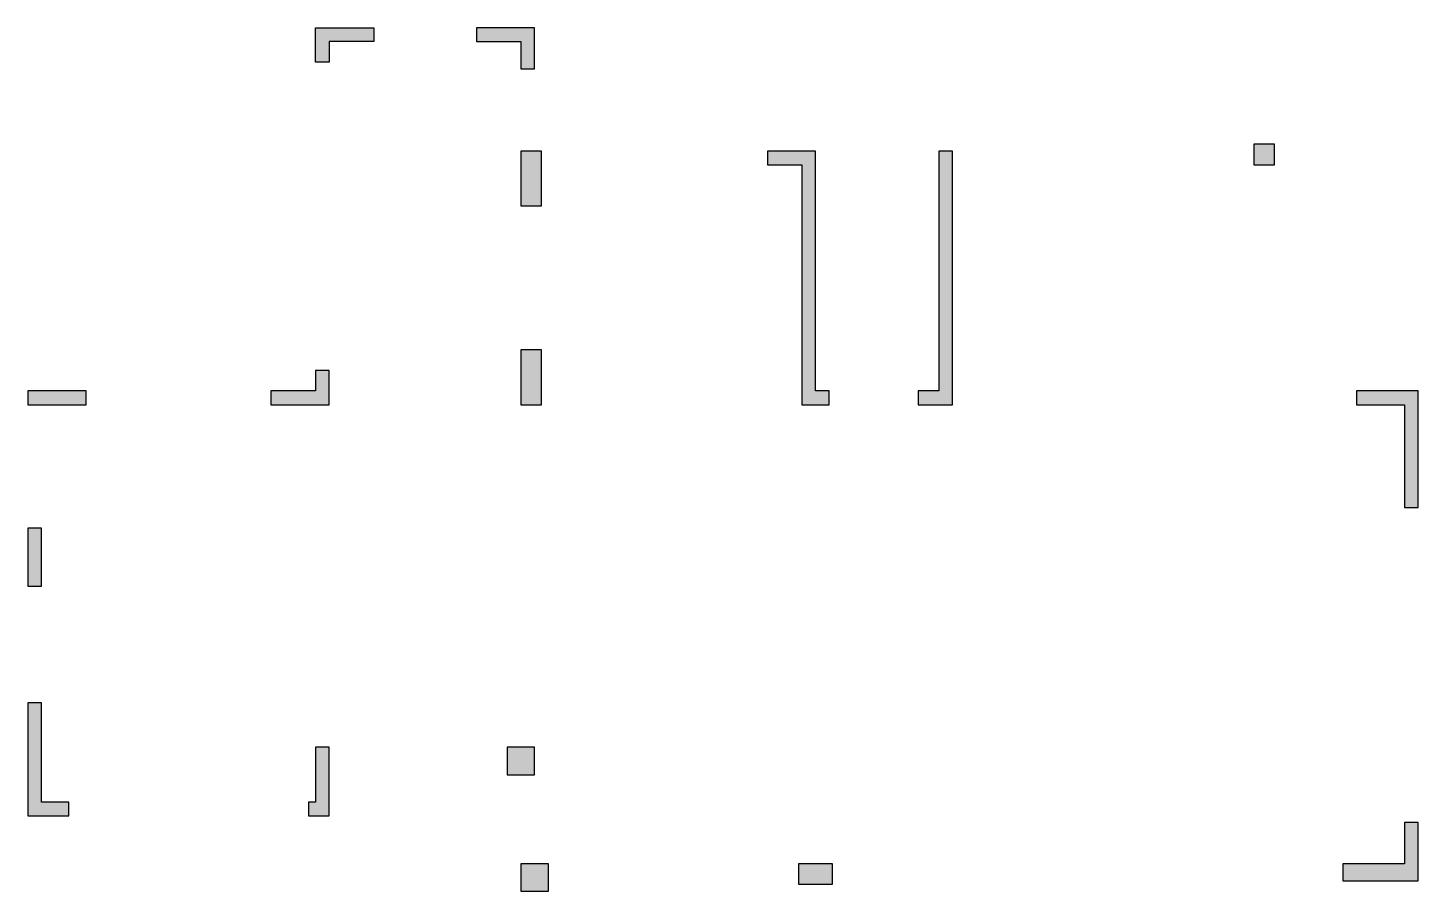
# Model space of a CAD drawing. Header units: millimetres. Extents: x -100 to 20200, y -1200 to 11400.
import ezdxf

# ---------------------------------------------------------------- set-up
doc = ezdxf.new("R2010")
doc.units = ezdxf.units.MM
for name, color, linetype in [('S-COLU-HATCH', 30, 'Continuous'), ('S-COLU-LINE1', 6, 'Continuous'), ('S-WALL-LINE1', 12, 'Continuous')]:
    doc.layers.add(name, color=color, linetype=linetype)

msp = doc.modelspace()

# ---------------------------------------------------------------- hatches: boundary and pattern name
at = {"layer": 'S-COLU-HATCH'}
h = msp.add_hatch(color=0, dxfattribs=at)
h.dxf.hatch_style = 1
h.paths.add_polyline_path([(4300, 10900), (4100, 10900), (4100, 11400), (4950, 11400), (4950, 11200), (4300, 11200)])
h = msp.add_hatch(color=0, dxfattribs=at)
h.dxf.hatch_style = 1
h.paths.add_polyline_path([(7100, 10800), (7300, 10800), (7300, 11400), (6450, 11400), (6450, 11200), (7100, 11200)])
h = msp.add_hatch(color=0, dxfattribs=at)
h.dxf.hatch_style = 1
h.paths.add_polyline_path([(7400, 8800), (7400, 9600), (7100, 9600), (7100, 8800)])
h = msp.add_hatch(color=0, dxfattribs=at)
h.dxf.hatch_style = 1
h.paths.add_polyline_path([(11200, 5900), (11600, 5900), (11600, 6100), (11400, 6100), (11400, 9600), (10700, 9600), (10700, 9400), (11200, 9400)])
h = msp.add_hatch(color=0, dxfattribs=at)
h.dxf.hatch_style = 1
h.paths.add_polyline_path([(13400, 5900), (13400, 9600), (13200, 9600), (13200, 6100), (12900, 6100), (12900, 5900)])
h = msp.add_hatch(color=0, dxfattribs=at)
h.dxf.hatch_style = 1
h.paths.add_polyline_path([(17800, 9400), (18100, 9400), (18100, 9700), (17800, 9700)])
h = msp.add_hatch(color=0, dxfattribs=at)
h.dxf.hatch_style = 1
h.paths.add_polyline_path([(7400, 6700), (7100, 6700), (7100, 5900), (7400, 5900)])
h = msp.add_hatch(color=0, dxfattribs=at)
h.dxf.hatch_style = 1
h.paths.add_polyline_path([(4300, 5900), (4300, 6400), (4100, 6400), (4100, 6100), (3450, 6100), (3450, 5900)])
h = msp.add_hatch(color=0, dxfattribs=at)
h.dxf.hatch_style = 1
h.paths.add_polyline_path([(-100, 5900), (750, 5900), (750, 6100), (-100, 6100)])
h = msp.add_hatch(color=0, dxfattribs=at)
h.dxf.hatch_style = 1
h.paths.add_polyline_path([(19300, 6100), (19300, 5900), (20000, 5900), (20000, 4400), (20200, 4400), (20200, 6100)])
h = msp.add_hatch(color=0, dxfattribs=at)
h.dxf.hatch_style = 1
h.paths.add_polyline_path([(100, 4100), (-100, 4100), (-100, 3250), (100, 3250)])
h = msp.add_hatch(color=0, dxfattribs=at)
h.dxf.hatch_style = 1
h.paths.add_polyline_path([(-100, -100), (500, -100), (500, 100), (100, 100), (100, 1550), (-100, 1550)])
h = msp.add_hatch(color=0, dxfattribs=at)
h.dxf.hatch_style = 1
h.paths.add_polyline_path([(4300, -100), (4300, 900), (4100, 900), (4100, 100), (4000, 100), (4000, -100)])
h = msp.add_hatch(color=0, dxfattribs=at)
h.dxf.hatch_style = 1
h.paths.add_polyline_path([(6900, 500), (7300, 500), (7300, 900), (6900, 900)])
h = msp.add_hatch(color=0, dxfattribs=at)
h.dxf.hatch_style = 1
h.paths.add_polyline_path([(19100, -1050), (20200, -1050), (20200, -200), (20000, -200), (20000, -800), (19100, -800)])
h = msp.add_hatch(color=0, dxfattribs=at)
h.dxf.hatch_style = 1
h.paths.add_polyline_path([(7100, -1200), (7500, -1200), (7500, -800), (7100, -800)])
h = msp.add_hatch(color=0, dxfattribs=at)
h.dxf.hatch_style = 1
h.paths.add_polyline_path([(11150, -1100), (11650, -1100), (11650, -800), (11150, -800)])

# ---------------------------------------------------------------- linework, layer by layer
at = {"layer": 'S-COLU-LINE1', "linetype": 'ByBlock'}
for points in [[(7400, 8800), (7400, 9600), (7100, 9600), (7100, 8800)], [(17800, 9400), (18100, 9400), (18100, 9700), (17800, 9700)], [(7400, 6700), (7100, 6700), (7100, 5900), (7400, 5900)], [(6900, 500), (7300, 500), (7300, 900), (6900, 900)], [(7100, -1200), (7500, -1200), (7500, -800), (7100, -800)], [(11150, -1100), (11650, -1100), (11650, -800), (11150, -800)]]:
    msp.add_lwpolyline(points, close=True, dxfattribs=at)
at = {"layer": 'S-WALL-LINE1', "linetype": 'ByBlock', "flags": 128}
for points in [[(4300, 10900), (4100, 10900), (4100, 11400), (4950, 11400), (4950, 11200), (4300, 11200)], [(7100, 10800), (7300, 10800), (7300, 11400), (6450, 11400), (6450, 11200), (7100, 11200)]]:
    msp.add_lwpolyline(points, close=True, dxfattribs=at)
at = {"layer": 'S-WALL-LINE1', "linetype": 'ByBlock'}
for points in [[(11200, 5900), (11600, 5900), (11600, 6100), (11400, 6100), (11400, 9600), (10700, 9600), (10700, 9400), (11200, 9400)], [(13400, 5900), (13400, 9600), (13200, 9600), (13200, 6100), (12900, 6100), (12900, 5900)], [(4300, 5900), (4300, 6400), (4100, 6400), (4100, 6100), (3450, 6100), (3450, 5900)], [(-100, 5900), (750, 5900), (750, 6100), (-100, 6100)], [(19300, 6100), (19300, 5900), (20000, 5900), (20000, 4400), (20200, 4400), (20200, 6100)], [(100, 4100), (-100, 4100), (-100, 3250), (100, 3250)], [(-100, -100), (500, -100), (500, 100), (100, 100), (100, 1550), (-100, 1550)], [(4300, -100), (4300, 900), (4100, 900), (4100, 100), (4000, 100), (4000, -100)], [(19100, -1050), (20200, -1050), (20200, -200), (20000, -200), (20000, -800), (19100, -800)]]:
    msp.add_lwpolyline(points, close=True, dxfattribs=at)

doc.saveas('drawing.dxf')
